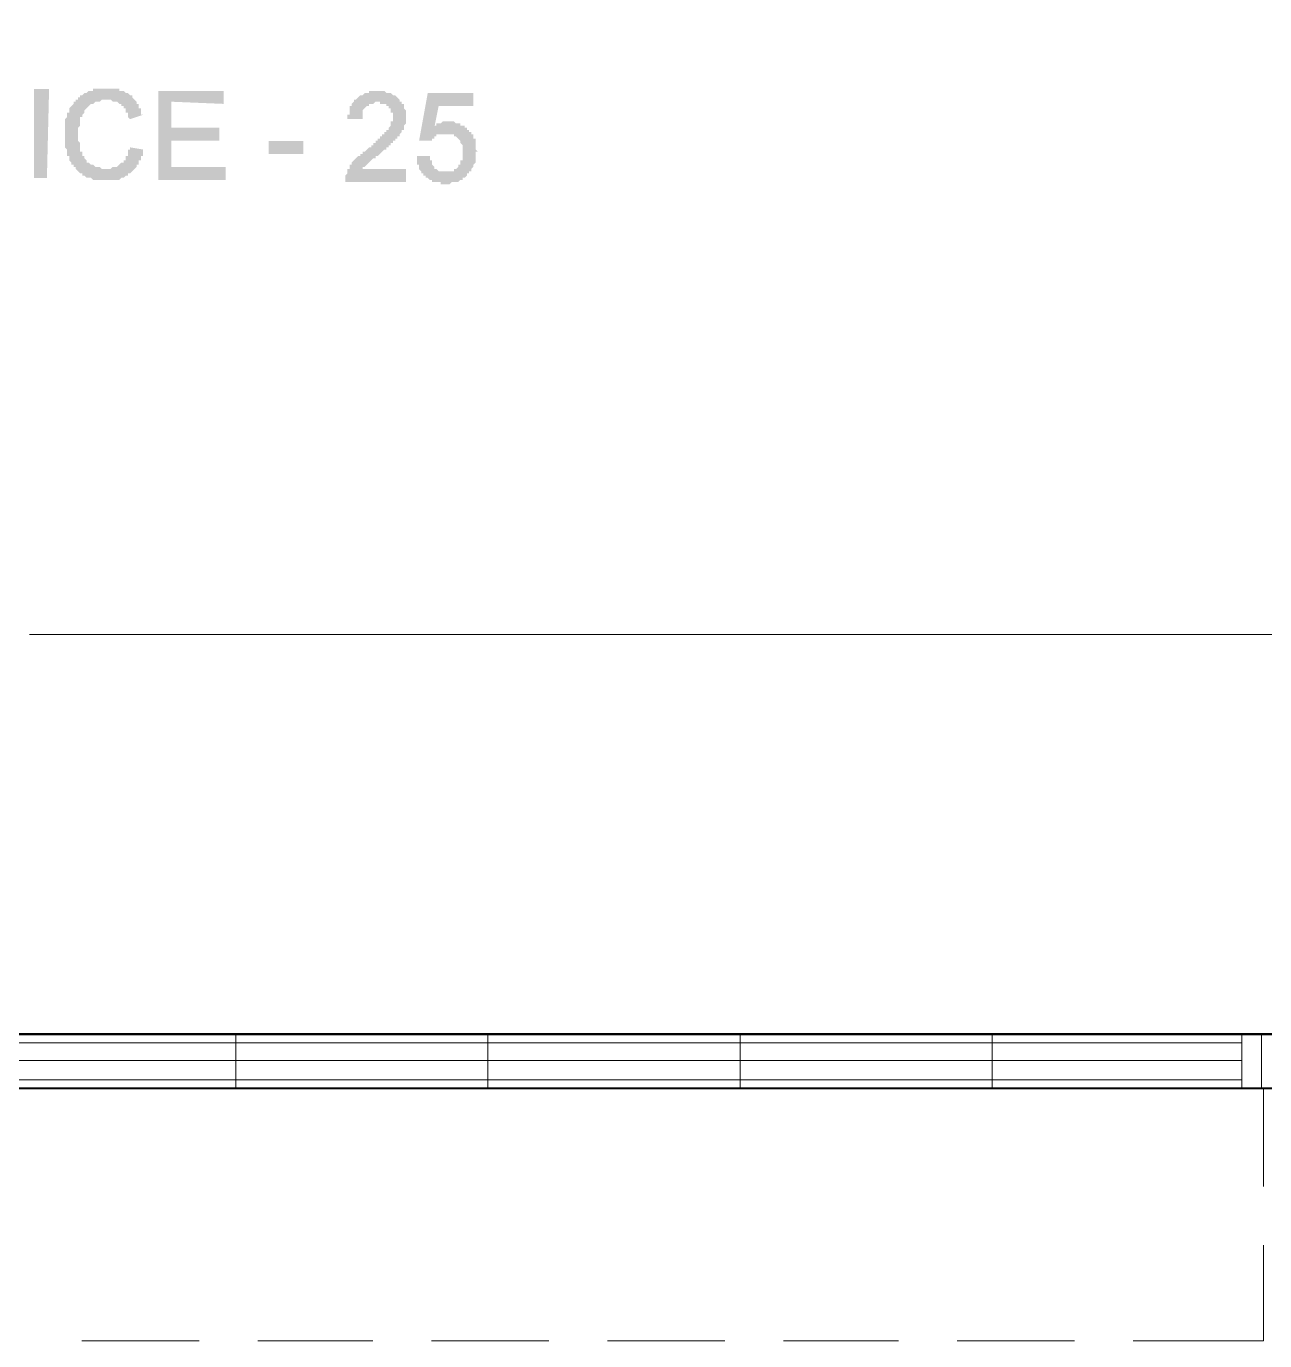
# Model space of a CAD drawing. Header units: inches. Extents: x -11 to 213, y -78 to 40.
# Drawn here: x 27.419 to 30.866, y 15.092 to 18.75 of the extents above; entities that cross this region are included whole.
import ezdxf

# ---------------------------------------------------------------- set-up
doc = ezdxf.new("R2010")
doc.units = ezdxf.units.IN
doc.header["$MEASUREMENT"] = 0
doc.layers.add('PDF_0', color=7, linetype='Continuous')

msp = doc.modelspace()

# ---------------------------------------------------------------- hatches: boundary and pattern name
at = {"layer": 'PDF_0'}
for points in [[(27.74435, 18.40714), (27.74435, 18.40109), (27.74435, 18.40109), (27.74435, 18.39504), (27.74435, 18.38899), (27.7383, 18.38899), (27.7383, 18.38294), (27.7383, 18.38294), (27.7383, 18.3769), (27.73225, 18.3769), (27.73225, 18.37085), (27.73225, 18.37085), (27.73225, 18.3648), (27.72621, 18.3648), (27.72621, 18.35875), (27.72621, 18.35875), (27.72016, 18.35271), (27.72016, 18.35271), (27.72016, 18.35271), (27.71411, 18.34666), (27.71411, 18.34666), (27.71411, 18.34666), (27.70806, 18.34061), (27.70806, 18.34061), (27.70201, 18.34061), (27.70201, 18.33456), (27.69597, 18.33456), (27.69597, 18.33456), (27.69597, 18.33456), (27.68992, 18.32851), (27.68992, 18.32851), (27.68387, 18.32851), (27.68387, 18.32851), (27.67782, 18.32247), (27.67177, 18.32247), (27.67177, 18.32247), (27.66573, 18.32247), (27.66573, 18.32247), (27.65968, 18.32247), (27.65968, 18.32247), (27.65363, 18.32247), (27.64758, 18.32247), (27.64758, 18.32247), (27.64154, 18.32247), (27.64154, 18.32247), (27.63549, 18.32247), (27.63549, 18.32247), (27.62944, 18.32247), (27.62339, 18.32247), (27.62339, 18.32247), (27.61734, 18.32247), (27.61734, 18.32247), (27.6113, 18.32247), (27.60525, 18.32247), (27.60525, 18.32247), (27.5992, 18.32851), (27.5992, 18.32851), (27.59315, 18.32851), (27.59315, 18.32851), (27.5871, 18.32851), (27.5871, 18.32851), (27.58106, 18.33456), (27.58106, 18.33456), (27.57501, 18.33456), (27.57501, 18.33456), (27.57501, 18.34061), (27.56896, 18.34061), (27.56896, 18.34061), (27.56291, 18.34666), (27.56291, 18.34666), (27.56291, 18.34666), (27.55687, 18.35271), (27.55687, 18.35271), (27.55687, 18.35875), (27.55082, 18.35875), (27.55082, 18.35875), (27.55082, 18.3648), (27.55082, 18.3648), (27.54477, 18.3648), (27.54477, 18.37085), (27.54477, 18.37085), (27.53872, 18.3769), (27.53872, 18.3769), (27.53872, 18.38294), (27.53872, 18.38294), (27.53872, 18.38899), (27.53267, 18.38899), (27.53267, 18.39504), (27.53267, 18.39504), (27.53267, 18.40109), (27.53267, 18.40109), (27.53267, 18.40714), (27.52663, 18.41318), (27.52663, 18.41318), (27.52663, 18.41923), (27.52663, 18.41923), (27.52663, 18.42528), (27.52663, 18.42528), (27.52663, 18.43133), (27.52663, 18.43738), (27.52663, 18.43738), (27.52663, 18.44342), (27.52663, 18.44342), (27.52663, 18.44947), (27.52663, 18.44947), (27.52663, 18.45552), (27.52663, 18.46157), (27.52663, 18.46157), (27.52663, 18.46761), (27.52663, 18.47366), (27.52663, 18.47366), (27.52663, 18.47971), (27.52663, 18.47971), (27.52663, 18.48576), (27.52663, 18.48576), (27.52663, 18.49181), (27.53267, 18.49785), (27.53267, 18.49785), (27.53267, 18.5039), (27.53267, 18.5039), (27.53267, 18.50995), (27.53872, 18.50995), (27.53872, 18.516), (27.53872, 18.516), (27.53872, 18.52205), (27.53872, 18.52205), (27.54477, 18.52809), (27.54477, 18.52809), (27.54477, 18.52809), (27.55082, 18.53414), (27.55082, 18.53414), (27.55082, 18.54019), (27.55687, 18.54019), (27.55687, 18.54019), (27.55687, 18.54624), (27.55687, 18.54624), (27.56291, 18.54624), (27.56291, 18.55229), (27.56896, 18.55229), (27.56896, 18.55229), (27.56896, 18.55833), (27.57501, 18.55833), (27.57501, 18.55833), (27.58106, 18.56438), (27.58106, 18.56438), (27.5871, 18.56438), (27.5871, 18.56438), (27.59315, 18.57043), (27.59315, 18.57043), (27.5992, 18.57043), (27.5992, 18.57043), (27.60525, 18.57043), (27.60525, 18.57648), (27.6113, 18.57648), (27.6113, 18.57648), (27.61734, 18.57648), (27.61734, 18.57648), (27.62339, 18.57648), (27.62944, 18.57648), (27.62944, 18.57648), (27.63549, 18.57648), (27.63549, 18.57648), (27.64154, 18.57648), (27.64154, 18.57648), (27.64758, 18.57648), (27.65363, 18.57648), (27.65363, 18.57648), (27.65968, 18.57648), (27.65968, 18.57648), (27.66573, 18.57648), (27.66573, 18.57648), (27.67177, 18.57648), (27.67782, 18.57648), (27.67782, 18.57043), (27.68387, 18.57043), (27.68387, 18.57043), (27.68992, 18.57043), (27.68992, 18.57043), (27.69597, 18.56438), (27.69597, 18.56438), (27.70201, 18.56438), (27.70201, 18.56438), (27.70806, 18.55833), (27.70806, 18.55833), (27.70806, 18.55833), (27.71411, 18.55833), (27.71411, 18.55229), (27.71411, 18.55229), (27.72016, 18.54624), (27.72016, 18.54624), (27.72016, 18.54624), (27.72621, 18.54019), (27.72621, 18.54019), (27.72621, 18.53414), (27.73225, 18.53414), (27.73225, 18.52809), (27.73225, 18.52809), (27.73225, 18.52205), (27.7383, 18.52205), (27.7383, 18.516), (27.7383, 18.516), (27.7383, 18.50995), (27.7383, 18.5039), (27.74435, 18.5039), (27.74435, 18.5039), (27.70806, 18.49181), (27.70201, 18.49785), (27.70201, 18.49785), (27.70201, 18.5039), (27.70201, 18.50995), (27.69597, 18.50995), (27.69597, 18.516), (27.69597, 18.516), (27.69597, 18.52205), (27.68992, 18.52205), (27.68992, 18.52205), (27.68992, 18.52809), (27.68387, 18.52809), (27.68387, 18.52809), (27.68387, 18.53414), (27.67782, 18.53414), (27.67782, 18.53414), (27.67177, 18.54019), (27.67177, 18.54019), (27.66573, 18.54019), (27.66573, 18.54019), (27.65968, 18.54019), (27.65968, 18.54019), (27.65363, 18.54624), (27.65363, 18.54624), (27.64758, 18.54624), (27.64154, 18.54624), (27.64154, 18.54624), (27.64154, 18.54624), (27.63549, 18.54624), (27.62944, 18.54624), (27.62944, 18.54624), (27.62339, 18.54019), (27.62339, 18.54019), (27.61734, 18.54019), (27.61734, 18.54019), (27.6113, 18.54019), (27.6113, 18.54019), (27.60525, 18.53414), (27.60525, 18.53414), (27.5992, 18.53414), (27.5992, 18.53414), (27.59315, 18.52809), (27.59315, 18.52809), (27.59315, 18.52809), (27.5871, 18.52205), (27.5871, 18.52205), (27.5871, 18.52205), (27.58106, 18.516), (27.58106, 18.516), (27.58106, 18.50995), (27.58106, 18.50995), (27.57501, 18.5039), (27.57501, 18.5039), (27.57501, 18.5039), (27.57501, 18.49785), (27.56896, 18.49785), (27.56896, 18.49181), (27.56896, 18.49181), (27.56896, 18.48576), (27.56896, 18.47971), (27.56896, 18.47971), (27.56896, 18.47366), (27.56896, 18.47366), (27.56291, 18.46761), (27.56291, 18.46157), (27.56291, 18.46157), (27.56291, 18.45552), (27.56291, 18.44947), (27.56291, 18.44947), (27.56291, 18.44947), (27.56291, 18.44342), (27.56291, 18.43738), (27.56291, 18.43738), (27.56291, 18.43133), (27.56896, 18.42528), (27.56896, 18.42528), (27.56896, 18.41923), (27.56896, 18.41923), (27.56896, 18.41318), (27.56896, 18.40714), (27.56896, 18.40714), (27.56896, 18.40109), (27.57501, 18.40109), (27.57501, 18.39504), (27.57501, 18.39504), (27.57501, 18.39504), (27.57501, 18.38899), (27.58106, 18.38899), (27.58106, 18.38294), (27.58106, 18.38294), (27.58106, 18.38294), (27.5871, 18.3769), (27.5871, 18.3769), (27.5871, 18.37085), (27.59315, 18.37085), (27.59315, 18.37085), (27.5992, 18.3648), (27.5992, 18.3648), (27.60525, 18.3648), (27.60525, 18.3648), (27.6113, 18.35875), (27.6113, 18.35875), (27.61734, 18.35875), (27.61734, 18.35875), (27.62339, 18.35875), (27.62339, 18.35875), (27.62944, 18.35271), (27.62944, 18.35271), (27.63549, 18.35271), (27.64154, 18.35271), (27.64154, 18.35271), (27.64154, 18.35271), (27.64758, 18.35271), (27.64758, 18.35271), (27.65363, 18.35271), (27.65968, 18.35875), (27.65968, 18.35875), (27.66573, 18.35875), (27.66573, 18.35875), (27.67177, 18.35875), (27.67177, 18.35875), (27.67782, 18.3648), (27.67782, 18.3648), (27.67782, 18.3648), (27.68387, 18.37085), (27.68387, 18.37085), (27.68992, 18.37085), (27.68992, 18.3769), (27.68992, 18.3769), (27.69597, 18.3769), (27.69597, 18.38294), (27.69597, 18.38294), (27.69597, 18.38899), (27.70201, 18.38899), (27.70201, 18.39504), (27.70201, 18.39504), (27.70201, 18.40109), (27.70201, 18.40714), (27.70806, 18.40714), (27.70806, 18.41318), (27.70806, 18.41318)], [(27.97418, 18.32246), (27.78669, 18.32246), (27.78669, 18.57043), (27.96813, 18.57043), (27.96813, 18.53414), (27.82298, 18.54019), (27.82298, 18.46761), (27.95603, 18.46761), (27.95603, 18.43132), (27.82298, 18.43132), (27.82298, 18.35875), (27.97418, 18.35875)], [(28.47617, 18.31641), (28.30683, 18.31641), (28.30683, 18.32246), (28.30683, 18.32851), (28.30683, 18.32851), (28.30683, 18.33456), (28.30683, 18.33456), (28.31288, 18.34061), (28.31288, 18.34061), (28.31288, 18.34665), (28.31288, 18.34665), (28.31288, 18.3527), (28.31892, 18.3527), (28.31892, 18.35875), (28.31892, 18.35875), (28.31892, 18.3648), (28.32497, 18.3648), (28.32497, 18.3648), (28.32497, 18.37085), (28.32497, 18.37085), (28.33102, 18.37689), (28.33102, 18.37689), (28.33102, 18.37689), (28.33707, 18.38294), (28.33707, 18.38294), (28.33707, 18.38294), (28.34312, 18.38899), (28.34312, 18.38899), (28.34916, 18.38899), (28.34916, 18.39504), (28.35521, 18.39504), (28.35521, 18.40109), (28.36126, 18.40109), (28.36126, 18.40109), (28.36731, 18.40713), (28.36731, 18.40713), (28.37336, 18.41318), (28.37336, 18.41318), (28.3794, 18.41318), (28.3794, 18.41923), (28.38545, 18.41923), (28.38545, 18.42528), (28.3915, 18.42528), (28.3915, 18.43132), (28.39755, 18.43132), (28.39755, 18.43132), (28.39755, 18.43737), (28.4036, 18.43737), (28.4036, 18.44342), (28.40964, 18.44342), (28.40964, 18.44342), (28.40964, 18.44947), (28.41569, 18.44947), (28.41569, 18.45552), (28.41569, 18.45552), (28.42174, 18.45552), (28.42174, 18.45552), (28.42174, 18.46156), (28.42779, 18.46156), (28.42779, 18.46761), (28.42779, 18.46761), (28.43383, 18.47366), (28.43383, 18.47366), (28.43383, 18.47971), (28.43383, 18.47971), (28.43383, 18.48576), (28.43988, 18.48576), (28.43988, 18.4918), (28.43988, 18.4918), (28.43988, 18.49785), (28.43988, 18.49785), (28.43988, 18.5039), (28.43988, 18.5039), (28.43988, 18.50995), (28.43383, 18.50995), (28.43383, 18.51599), (28.43383, 18.51599), (28.43383, 18.52204), (28.42779, 18.52204), (28.42779, 18.52809), (28.42779, 18.52809), (28.42174, 18.52809), (28.42174, 18.52809), (28.42174, 18.53414), (28.41569, 18.53414), (28.41569, 18.53414), (28.40964, 18.53414), (28.4036, 18.53414), (28.4036, 18.54019), (28.39755, 18.54019), (28.39755, 18.54019), (28.3915, 18.54019), (28.3915, 18.54019), (28.38545, 18.53414), (28.38545, 18.53414), (28.3794, 18.53414), (28.37336, 18.53414), (28.37336, 18.53414), (28.37336, 18.52809), (28.36731, 18.52809), (28.36731, 18.52809), (28.36126, 18.52204), (28.36126, 18.52204), (28.36126, 18.52204), (28.35521, 18.51599), (28.35521, 18.51599), (28.35521, 18.50995), (28.35521, 18.50995), (28.35521, 18.5039), (28.35521, 18.5039), (28.35521, 18.49785), (28.35521, 18.4918), (28.34916, 18.4918), (28.34916, 18.4918), (28.31288, 18.4918), (28.31288, 18.49785), (28.31288, 18.5039), (28.31892, 18.5039), (28.31892, 18.50995), (28.31892, 18.50995), (28.31892, 18.51599), (28.31892, 18.51599), (28.31892, 18.52204), (28.31892, 18.52809), (28.32497, 18.52809), (28.32497, 18.53414), (28.32497, 18.53414), (28.32497, 18.53414), (28.33102, 18.54019), (28.33102, 18.54019), (28.33102, 18.54623), (28.33707, 18.54623), (28.33707, 18.54623), (28.34312, 18.55228), (28.34312, 18.55228), (28.34312, 18.55228), (28.34312, 18.55228), (28.34916, 18.55833), (28.34916, 18.55833), (28.35521, 18.55833), (28.35521, 18.55833), (28.36126, 18.56438), (28.36126, 18.56438), (28.36731, 18.56438), (28.36731, 18.56438), (28.37336, 18.56438), (28.37336, 18.57043), (28.3794, 18.57043), (28.38545, 18.57043), (28.38545, 18.57043), (28.3915, 18.57043), (28.3915, 18.57043), (28.39755, 18.57043), (28.4036, 18.57043), (28.4036, 18.57043), (28.40964, 18.57043), (28.40964, 18.57043), (28.41569, 18.57043), (28.42174, 18.56438), (28.42174, 18.56438), (28.42779, 18.56438), (28.42779, 18.56438), (28.43383, 18.56438), (28.43383, 18.56438), (28.43988, 18.55833), (28.43988, 18.55833), (28.44593, 18.55833), (28.44593, 18.55833), (28.45198, 18.55228), (28.45198, 18.55228), (28.45198, 18.55228), (28.45803, 18.54623), (28.45803, 18.54623), (28.45803, 18.54019), (28.46407, 18.54019), (28.46407, 18.54019), (28.46407, 18.53414), (28.47012, 18.53414), (28.47012, 18.52809), (28.47012, 18.52809), (28.47012, 18.52204), (28.47012, 18.52204), (28.47617, 18.51599), (28.47617, 18.51599), (28.47617, 18.50995), (28.47617, 18.5039), (28.47617, 18.5039), (28.47617, 18.49785), (28.47617, 18.49785), (28.47617, 18.4918), (28.47617, 18.4918), (28.47617, 18.48576), (28.47617, 18.48576), (28.47617, 18.47971), (28.47617, 18.47971), (28.47012, 18.47366), (28.47012, 18.47366), (28.47012, 18.46761), (28.47012, 18.46761), (28.47012, 18.46156), (28.46407, 18.46156), (28.46407, 18.45552), (28.46407, 18.45552), (28.45803, 18.44947), (28.45803, 18.44947), (28.45803, 18.44947), (28.45803, 18.44342), (28.45198, 18.44342), (28.45198, 18.44342), (28.45198, 18.43737), (28.45198, 18.43737), (28.44593, 18.43737), (28.44593, 18.43132), (28.44593, 18.43132), (28.43988, 18.43132), (28.43988, 18.42528), (28.43383, 18.42528), (28.43383, 18.41923), (28.43383, 18.41923), (28.42779, 18.41923), (28.42779, 18.41318), (28.42174, 18.41318), (28.42174, 18.40713), (28.41569, 18.40713), (28.41569, 18.40713), (28.40964, 18.40109), (28.40964, 18.40109), (28.4036, 18.39504), (28.4036, 18.39504), (28.39755, 18.38899), (28.3915, 18.38899), (28.3915, 18.38294), (28.3915, 18.38294), (28.38545, 18.38294), (28.3794, 18.37689), (28.3794, 18.37689), (28.37336, 18.37085), (28.37336, 18.37085), (28.36731, 18.3648), (28.36731, 18.3648), (28.36731, 18.3648), (28.36126, 18.35875), (28.36126, 18.35875), (28.36126, 18.35875), (28.35521, 18.35875), (28.35521, 18.3527), (28.35521, 18.3527), (28.47617, 18.3527)], [(28.55479, 18.46762), (28.55479, 18.47367), (28.55479, 18.47367), (28.56084, 18.47367), (28.56084, 18.47971), (28.56689, 18.47971), (28.56689, 18.47971), (28.57294, 18.47971), (28.57294, 18.47971), (28.57899, 18.48576), (28.57899, 18.48576), (28.58503, 18.48576), (28.59108, 18.48576), (28.59108, 18.48576), (28.59713, 18.48576), (28.59713, 18.48576), (28.60318, 18.48576), (28.60318, 18.48576), (28.60923, 18.48576), (28.60923, 18.48576), (28.61527, 18.47971), (28.61527, 18.47971), (28.62132, 18.47971), (28.62132, 18.47971), (28.62737, 18.47971), (28.62737, 18.47367), (28.63342, 18.47367), (28.63342, 18.47367), (28.63947, 18.47367), (28.63947, 18.46762), (28.64551, 18.46762), (28.64551, 18.46157), (28.65156, 18.46157), (28.65156, 18.46157), (28.65156, 18.46157), (28.65156, 18.45552), (28.65761, 18.45552), (28.65761, 18.44947), (28.65761, 18.44947), (28.66366, 18.44947), (28.66366, 18.44343), (28.66366, 18.44343), (28.66366, 18.43738), (28.6697, 18.43738), (28.6697, 18.43133), (28.6697, 18.43133), (28.6697, 18.42528), (28.6697, 18.41923), (28.6697, 18.41923), (28.6697, 18.41319), (28.6697, 18.41319), (28.6697, 18.40714), (28.67575, 18.40109), (28.67575, 18.40109), (28.6697, 18.40109), (28.6697, 18.39504), (28.6697, 18.389), (28.6697, 18.389), (28.6697, 18.38295), (28.6697, 18.38295), (28.6697, 18.3769), (28.6697, 18.3769), (28.6697, 18.37085), (28.6697, 18.37085), (28.66366, 18.3648), (28.66366, 18.3648), (28.66366, 18.35876), (28.66366, 18.35876), (28.65761, 18.35271), (28.65761, 18.35271), (28.65761, 18.34666), (28.65156, 18.34666), (28.65156, 18.34061), (28.65156, 18.34061), (28.64551, 18.34061), (28.64551, 18.33456), (28.64551, 18.33456), (28.63947, 18.32852), (28.63947, 18.32852), (28.63342, 18.32852), (28.63342, 18.32247), (28.63342, 18.32247), (28.62737, 18.32247), (28.62737, 18.32247), (28.62132, 18.31642), (28.62132, 18.31642), (28.61527, 18.31642), (28.61527, 18.31642), (28.60923, 18.31642), (28.60318, 18.31642), (28.60318, 18.31642), (28.59713, 18.31037), (28.59713, 18.31037), (28.59108, 18.31037), (28.59108, 18.31037), (28.58503, 18.31037), (28.57899, 18.31037), (28.57899, 18.31037), (28.57294, 18.31037), (28.57294, 18.31642), (28.56689, 18.31642), (28.56689, 18.31642), (28.56084, 18.31642), (28.56084, 18.31642), (28.55479, 18.31642), (28.54875, 18.31642), (28.54875, 18.32247), (28.5427, 18.32247), (28.5427, 18.32247), (28.5427, 18.32247), (28.53665, 18.32852), (28.53665, 18.32852), (28.5306, 18.32852), (28.5306, 18.32852), (28.5306, 18.33456), (28.52456, 18.33456), (28.52456, 18.33456), (28.52456, 18.34061), (28.51851, 18.34061), (28.51851, 18.34666), (28.51851, 18.34666), (28.51246, 18.35271), (28.51246, 18.35271), (28.51246, 18.35271), (28.51246, 18.35876), (28.51246, 18.3648), (28.50641, 18.3648), (28.50641, 18.37085), (28.50641, 18.37085), (28.50641, 18.3769), (28.50641, 18.3769), (28.50641, 18.38295), (28.50641, 18.389), (28.50641, 18.389), (28.5427, 18.389), (28.5427, 18.38295), (28.5427, 18.38295), (28.5427, 18.3769), (28.54875, 18.3769), (28.54875, 18.37085), (28.54875, 18.37085), (28.54875, 18.3648), (28.54875, 18.3648), (28.55479, 18.35876), (28.55479, 18.35876), (28.55479, 18.35271), (28.55479, 18.35271), (28.56084, 18.35271), (28.56084, 18.35271), (28.56689, 18.34666), (28.56689, 18.34666), (28.57294, 18.34666), (28.57294, 18.34666), (28.57899, 18.34666), (28.57899, 18.34666), (28.58503, 18.34666), (28.58503, 18.34666), (28.59108, 18.34666), (28.59108, 18.34666), (28.59713, 18.34666), (28.59713, 18.34666), (28.60318, 18.34666), (28.60318, 18.34666), (28.60923, 18.34666), (28.60923, 18.35271), (28.61527, 18.35271), (28.61527, 18.35271), (28.62132, 18.35876), (28.62132, 18.35876), (28.62132, 18.3648), (28.62132, 18.3648), (28.62737, 18.3648), (28.62737, 18.37085), (28.62737, 18.37085), (28.62737, 18.3769), (28.63342, 18.3769), (28.63342, 18.38295), (28.63342, 18.389), (28.63342, 18.389), (28.63342, 18.39504), (28.63342, 18.39504), (28.63342, 18.40109), (28.63342, 18.40109), (28.63342, 18.40714), (28.63342, 18.41319), (28.63342, 18.41319), (28.63342, 18.41923), (28.63342, 18.41923), (28.62737, 18.42528), (28.62737, 18.42528), (28.62737, 18.43133), (28.62737, 18.43133), (28.62132, 18.43738), (28.62132, 18.43738), (28.62132, 18.43738), (28.62132, 18.43738), (28.61527, 18.44343), (28.61527, 18.44343), (28.60923, 18.44343), (28.60923, 18.44947), (28.60318, 18.44947), (28.60318, 18.44947), (28.59713, 18.44947), (28.59713, 18.44947), (28.59108, 18.44947), (28.58503, 18.44947), (28.58503, 18.44947), (28.58503, 18.44947), (28.57899, 18.44947), (28.57294, 18.44947), (28.57294, 18.44947), (28.56689, 18.44947), (28.56689, 18.44947), (28.56084, 18.44947), (28.56084, 18.44343), (28.56084, 18.44343), (28.55479, 18.44343), (28.55479, 18.43738), (28.54875, 18.43738), (28.54875, 18.43738), (28.54875, 18.43133), (28.5427, 18.43133), (28.5427, 18.43133), (28.51246, 18.43133), (28.53665, 18.56438), (28.66366, 18.56438), (28.66366, 18.5281), (28.56689, 18.5281)]]:
    msp.add_hatch(color=256, dxfattribs=at).paths.add_polyline_path(points)

# ---------------------------------------------------------------- linework, layer by layer
at = {"layer": 'PDF_0', "lineweight": 40}
msp.add_lwpolyline([(11.87303, 15.79375), (-2.87168, 15.79375), (-2.87168, 28.79064), (37.12895, 28.79064), (37.12895, 15.79375), (21.68873, 15.79375)], dxfattribs=at)
at = {"layer": 'PDF_0', "lineweight": 5}
msp.add_lwpolyline([(33.71795, 17.05776), (27.42816, 17.05776)], dxfattribs=at)
at = {"layer": 'PDF_0', "lineweight": 40}
msp.add_lwpolyline([(31.36533, 15.94495), (26.04925, 15.94495)], close=True, dxfattribs=at)
at = {"layer": 'PDF_0', "lineweight": 13}
for points in [[(26.60565, 15.92076), (30.80288, 15.92076)], [(28.00271, 15.79375), (28.00271, 15.94495)], [(28.70427, 15.79375), (28.70427, 15.94495)], [(29.40582, 15.79375), (29.40582, 15.94495)], [(30.10737, 15.79375), (30.10737, 15.94495)], [(30.80288, 15.79375), (30.80288, 15.94495)], [(30.85731, 15.79375), (30.85731, 15.94495)], [(26.60565, 15.87238), (30.80288, 15.87238)], [(26.60565, 15.81795), (30.80288, 15.81795)]]:
    msp.add_lwpolyline(points, dxfattribs=at)
at = {"layer": 'PDF_0', "lineweight": 20}
for points in [[(27.57331, 15.79375), (27.8999, 15.79375)], [(28.06319, 15.79375), (28.38373, 15.79375)], [(28.54702, 15.79375), (28.87361, 15.79375)], [(29.0369, 15.79375), (29.36348, 15.79375)], [(29.52678, 15.79375), (29.84731, 15.79375)], [(30.01061, 15.79375), (30.33719, 15.79375)], [(30.50048, 15.79375), (30.86336, 15.79375), (30.86336, 15.5216)], [(30.86336, 15.35831), (30.86336, 15.0922), (30.50048, 15.0922)], [(27.8999, 15.0922), (27.57331, 15.0922)], [(28.38373, 15.0922), (28.06319, 15.0922)], [(28.87361, 15.0922), (28.54702, 15.0922)], [(29.36348, 15.0922), (29.0369, 15.0922)], [(29.84731, 15.0922), (29.52678, 15.0922)], [(30.33719, 15.0922), (30.01061, 15.0922)]]:
    msp.add_lwpolyline(points, dxfattribs=at)
at = {"layer": 'PDF_0', "lineweight": 40}
for points in [[(27.47655, 18.32781), (27.44026, 18.32781), (27.4826, 18.57578), (27.44026, 18.57578)], [(28.1902, 18.39434), (28.09343, 18.39434), (28.1902, 18.43063), (28.09343, 18.43063)]]:
    msp.add_solid(points, dxfattribs=at)

doc.saveas('drawing.dxf')
